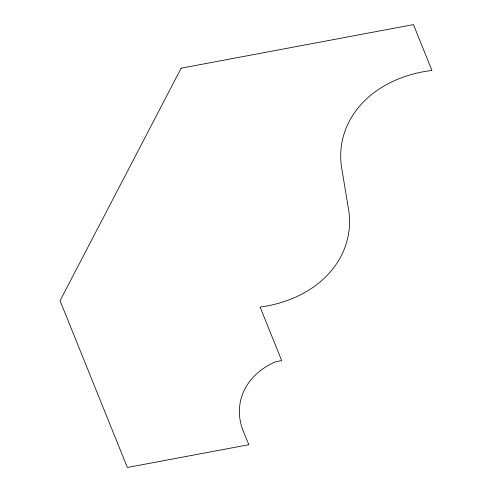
<?xml version="1.0" encoding="UTF-8"?>
<svg xmlns="http://www.w3.org/2000/svg" width="492" height="492" viewBox="0 0 492 492"><rect width="100%" height="100%" fill="white"/><g stroke="black" fill="none" stroke-linecap="round" stroke-linejoin="round"><path stroke-width="0.74" d="M181.161 68.179L60.049 300.717L127.231 467.172L127.809 467.4L248.86 444.694L244.364 433.735A78.929 61.771 11.2 0 1 275.594 361.761L281.676 360.574L260.083 307.076A120.915 94.63 11.2 0 0 348.041 206.357L342.174 170.902A120.62 94.403 11.2 0 1 431.951 70.454L413.446 24.6L181.161 68.179"/></g></svg>
